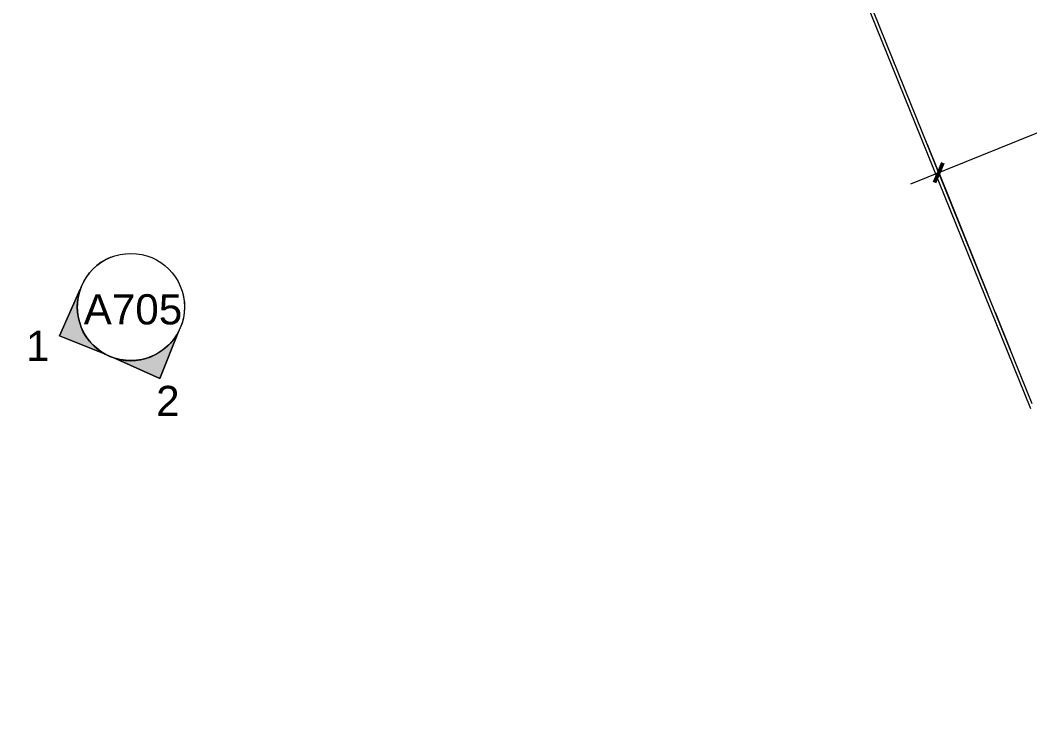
# Model space of a CAD drawing. Header units: inches. Extents: x 2359 to 5358, y 31 to 2545.
# Drawn here: x 4859.2 to 5009.6, y 569.1 to 673.1 of the extents above; entities that cross this region are included whole.
import ezdxf

# ---------------------------------------------------------------- set-up
doc = ezdxf.new("R2010")
doc.units = ezdxf.units.IN
doc.header["$MEASUREMENT"] = 0
for name, color, linetype, lineweight in [('A-ANNO-DIMS', 211, 'Continuous', 9), ('A-ANNO-DIMS-48', 211, 'Continuous', 9), ('A-DETL', 90, 'Continuous', 9), ('G-ANNO-SYMB', 111, 'Continuous', 9), ('I-WALL', 2, 'Continuous', 18)]:
    doc.layers.add(name, color=color, linetype=linetype, lineweight=lineweight)
doc.styles.add('Arial', font='arial.ttf', dxfattribs={"height": 4.5})
doc.styles.add('Swis721 Lt BT', font='swissl.ttf', dxfattribs={"height": 4.5})
doc.dimstyles.new('OTJ_-_3_32__Linear__1_2__Tolerance', dxfattribs={"dimscale": 12, "dimtxt": 4.748918, "dimasz": 0.1875, "dimexe": 0.375, "dimexo": 0.25, "dimgap": 0.25, "dimtad": 1, "dimdec": 1, "dimrnd": 0.5, "dimzin": 3, "dimdsep": 46, "dimlunit": 4, "dimtxsty": 'Swis721 Lt BT', "dimblk1": 'OBLIQUE', "dimblk2": 'OBLIQUE', "dimsah": 1, "dimcen": 0.09, "dimdle": 0.375, "dimazin": 0, "dimtfac": 1, "dimtdec": 4, "dimtix": 1, "dimtmove": 0, "dimatfit": 3, "dimfxl": 1, "dimtvp": 1, "dimfrac": 2, "dimtolj": 1, "dimtzin": 0, "dimarcsym": 2})

# ---------------------------------------------------------------- blocks, each defined once
blk = doc.blocks.new('DIMBLOCK3-FIRST FLOOR CONSTRUCTION')
at = {"layer": 'A-ANNO-DIMS-48'}
for p, q in [((5173.56, 705.98), (5166.28, 724)), ((4991.81, 648.66), (5172.14, 721.51)), ((5167.97, 719.83), (5173.56, 705.98)), ((5003.27, 632.31), (4994.3, 654.52)), ((4995.98, 650.35), (5003.27, 632.31))]:
    blk.add_line(p, q, dxfattribs=at)
at = {"layer": 'A-ANNO-DIMS-48', "lineweight": 50}
for p, q in [((5167.97, 719.83), (5168.59, 721.29)), ((5167.97, 719.83), (5167.34, 718.36)), ((4995.98, 650.35), (4996.61, 651.81)), ((4995.98, 650.35), (4995.36, 648.89))]:
    blk.add_line(p, q, dxfattribs=at)
at = {"layer": 'A-ANNO-DIMS-48', "color": 0, "insert": (5065.64, 688.2), "char_height": 4.5, "width": 33.559, "attachment_point": 1, "rotation": 21.9976, "line_spacing_factor": 1.005062, "style": 'Swis721 Lt BT'}
blk.add_mtext('15\' - 5 1/2"', dxfattribs=at)
blk = doc.blocks.new('_Oblique')
at = {"color": 0, "linetype": 'ByBlock', "lineweight": -2}
blk.add_line((-0.5, -0.5), (0.5, 0.5), dxfattribs=at)
blk = doc.blocks.new('DIMBLOCK5-FIRST FLOOR CONSTRUCTION')
at = {"layer": 'A-ANNO-DIMS-48'}
for p, q in [((4800.8, 674.61), (4874.12, 493.14)), ((4801.18, 669.91), (4806.66, 672.12)), ((4802.48, 670.43), (4801.18, 669.91)), ((4923.59, 517.98), (4868.26, 495.62)), ((4872.43, 497.31), (4923.59, 517.98))]:
    blk.add_line(p, q, dxfattribs=at)
at = {"layer": 'A-ANNO-DIMS-48', "lineweight": 50}
for p, q in [((4802.48, 670.43), (4801.02, 671.06)), ((4802.48, 670.43), (4803.95, 669.81)), ((4872.43, 497.31), (4870.97, 497.93)), ((4872.43, 497.31), (4873.9, 496.69))]:
    blk.add_line(p, q, dxfattribs=at)
at = {"layer": 'A-ANNO-DIMS-48', "color": 0, "insert": (4840.57, 600.21), "char_height": 4.5, "width": 33.559, "attachment_point": 1, "rotation": 292, "line_spacing_factor": 1.005062, "style": 'Swis721 Lt BT'}
blk.add_mtext('15\' - 6 1/2"', dxfattribs=at)
blk = doc.blocks.new('Elevation - Filled Arrow 2-347888-FIRST FLOOR CONSTRUCTION')
at = {"layer": 'G-ANNO-SYMB'}
blk.add_circle((0, 0), 0.1664, dxfattribs=at)
blk = doc.blocks.new('Elevation - Filled Arrow-151867-FIRST FLOOR CONSTRUCTION')
at = {"layer": 'G-ANNO-SYMB'}
h = blk.add_hatch(color=256, dxfattribs=at)
edge = h.paths.add_edge_path(flags=0)
edge.add_line((0, 0.2393), (0.1103, 0.1247))
edge.add_arc((-0.0002, -0.0002), 0.1667, 48.498, 130.5571)
edge.add_line((-0.1085, 0.1265), (0, 0.2393))
for p, q in [((0, 0.2393), (-0.1085, 0.1265)), ((-0.1084, 0.1266), (0, 0.2393)), ((0, 0.2393), (-0.1084, 0.1266)), ((0, 0.2393), (0.11, 0.1249)), ((0.1103, 0.1247), (0, 0.2393))]:
    blk.add_line(p, q, dxfattribs=at)
blk.add_arc((-0.0002, -0.0002), 0.1667, 48.498, 130.5571, dxfattribs=at)
blk.add_ellipse((-0.0002, -0.0001), major_axis=(-0.1667, 0), ratio=0.999376, start_param=3.141593, end_param=6.283185, dxfattribs=at)

msp = doc.modelspace()

# ---------------------------------------------------------------- linework, layer by layer
at = {"layer": 'A-DETL'}
msp.add_line((5004.39, 629.53), (5006.64, 623.97), dxfattribs=at)
at = {"layer": 'I-WALL'}
for p, q in [((4978.78, 691.59), (5009.64, 615.2)), ((5009.92, 615.86), (4979.25, 691.78))]:
    msp.add_line(p, q, dxfattribs=at)

# ---------------------------------------------------------------- block references
at = {"layer": 'G-ANNO-SYMB', "xscale": 47.99999999999998, "yscale": 47.99999999999998, "zscale": 47.99999999999998}
for name, rotation in [('Elevation - Filled Arrow 2-347888-FIRST FLOOR CONSTRUCTION', 22.00000000000006), ('Elevation - Filled Arrow-151867-FIRST FLOOR CONSTRUCTION', 112)]:
    msp.add_blockref(name, (4875.64, 630.32), dxfattribs=dict(at, rotation=rotation))
at = {"layer": 'G-ANNO-SYMB', "extrusion": (0, 0, -1), "xscale": 47.99999999999998, "yscale": 47.99999999999998, "zscale": 47.99999999999998, "rotation": 157.9999999999999}
msp.add_blockref('Elevation - Filled Arrow-151867-FIRST FLOOR CONSTRUCTION', (-4875.64, 630.32), dxfattribs=at)

# ---------------------------------------------------------------- texts
at = {"layer": 'G-ANNO-SYMB', "char_height": 4.5, "attachment_point": 1}
for s, insert, width, style in [('A705', (4868.61, 632.22), 17.877, 'Arial'), ('1', (4860.02, 626.78), 4.0905, 'Swis721 Lt BT'), ('2', (4879.4, 618.56), 4.0905, 'Swis721 Lt BT')]:
    msp.add_mtext(s, dxfattribs=dict(at, insert=insert, width=width, style=style))

# ---------------------------------------------------------------- dimensions: what is measured, and where the dimension line sits
at = {"layer": 'A-ANNO-DIMS'}
for base, p1, p2, angle, override, picture, middle in [((5167.97, 719.83), (5004.39, 629.53), (5174.68, 703.2), 21.9976, {"dimpost": '<>', "dimfxl": 185.539355}, 'DIMBLOCK3-FIRST FLOOR CONSTRUCTION', (5079.89, 690.25)), ((4872.43, 497.31), (4803.96, 671.03), (4926.37, 519.1), 292, {"dimpost": '<>', "dimfxl": 195.107718}, 'DIMBLOCK5-FIRST FLOOR CONSTRUCTION', (4842.62, 585.96))]:
    dim = msp.add_linear_dim(base=base, p1=p1, p2=p2, angle=angle, dimstyle='OTJ_-_3_32__Linear__1_2__Tolerance', override=override, dxfattribs=at)
    dim.commit()
    dim.dimension.update_dxf_attribs({"geometry": picture, "text_midpoint": middle})

doc.saveas('drawing.dxf')
